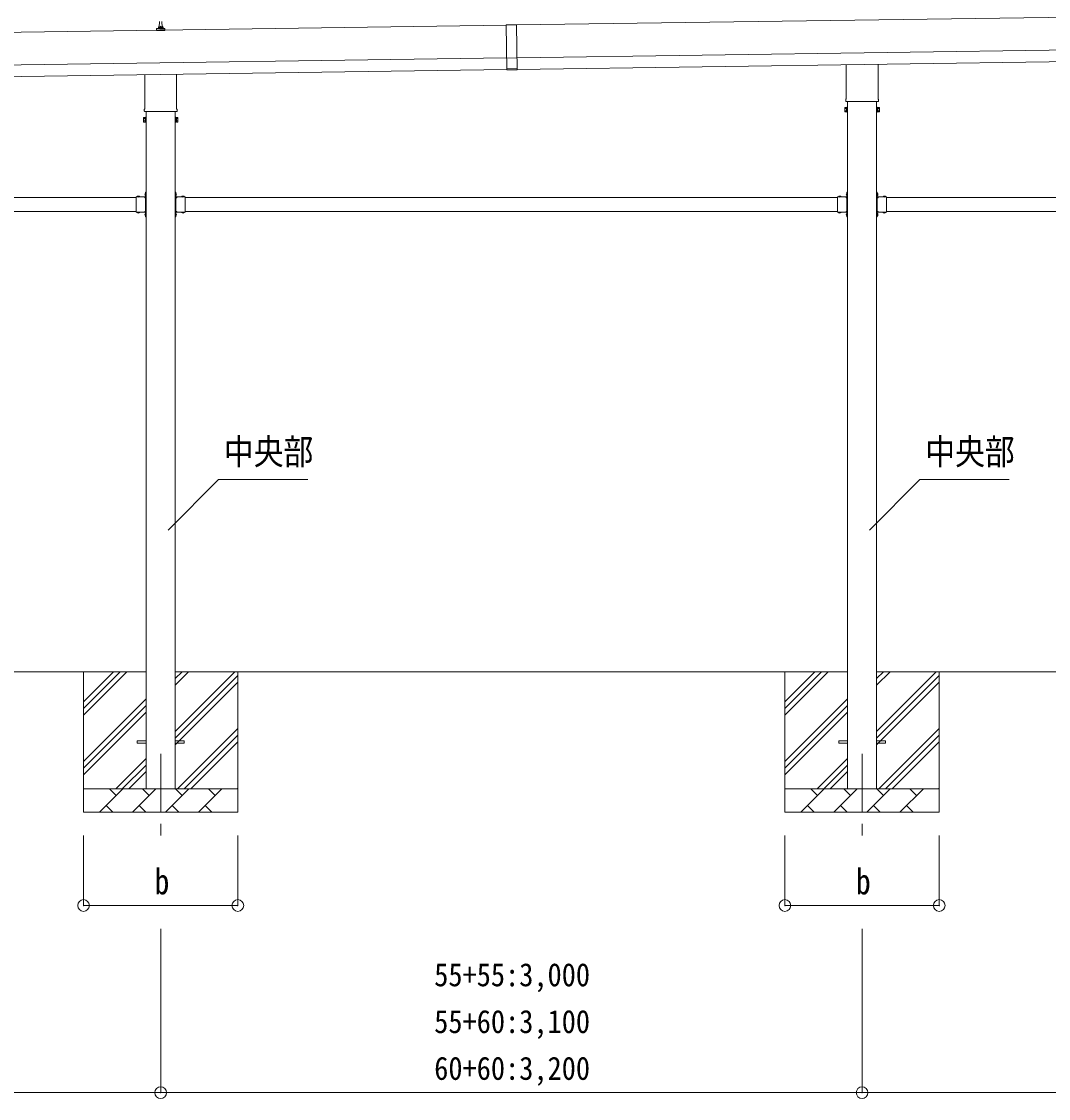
# Model space of a CAD drawing. Units: millimetres, scale not verified. Extents: x -13976 to 14131, y -9754 to 9646.
# Drawn here: x 2906 to 7298, y 1817 to 6422 of the extents above; entities that cross this region are included whole.
import ezdxf
from ezdxf.enums import TextEntityAlignment as Align

# ---------------------------------------------------------------- set-up
doc = ezdxf.new("R2010")
doc.units = ezdxf.units.MM
doc.header["$LTSCALE"] = 50
doc.header["$PDMODE"] = 32
doc.header["$PDSIZE"] = 50
doc.linetypes.add('CHAIN1', pattern=[8, 5, -1, 1, -1])
doc.linetypes.add('USER7', pattern=[2, 1, -1])
for name, color, linetype, lineweight in [('0-2_建具', 4, 'Continuous', 9), ('0-6_手摺', 7, 'Continuous', 9), ('0-7_ハッチ', 6, 'Continuous', 9)]:
    doc.layers.add(name, color=color, linetype=linetype, lineweight=lineweight)
doc.styles.add('ＭＳ ゴシック', font='')
doc.styles.get('ＭＳ ゴシック').set_extended_font_data('MS Gothic')

msp = doc.modelspace()

# ---------------------------------------------------------------- linework, layer by layer
at = {"layer": '0-2_建具'}
for p, q in [((10388.17, 6484.15), (5023.21, 6407.51)), ((4978.22, 6406.86), (-386.74, 6330.22)), ((3494.78, 6398.61), (3495.5, 6422.13)), ((3506.05, 6422.13), (3506.78, 6398.61)), ((4978.2, 6407.86), (4980.95, 6215.38)), ((3482.53, 6383.11), (3482.53, 6390.82)), ((3519.03, 6383.11), (3482.53, 6383.11)), ((3482.91, 6391.61), (3518.64, 6391.61)), ((3483.29, 6391.79), (3490.01, 6393.42)), ((3490.39, 6393.61), (3511.16, 6393.61)), ((3490.78, 6394.39), (3490.78, 6398.61)), ((3491.78, 6398.61), (3509.78, 6398.61)), ((3510.78, 6394.39), (3510.78, 6398.61)), ((3518.26, 6391.79), (3511.54, 6393.42)), ((3519.03, 6383.11), (3519.03, 6390.82)), ((5025.21, 6267.52), (10390.17, 6344.16)), ((-384.74, 6190.24), (4980.22, 6266.88)), ((5025.23, 6266.52), (4980.23, 6265.88)), ((5025.93, 6217.53), (10390.88, 6294.17)), ((-384.02, 6140.24), (4980.93, 6216.88)), ((5025.88, 6221.03), (4980.88, 6220.38)), ((6432.48, 6091.97), (6432.48, 6237.62)), ((6569.08, 6239.57), (6569.08, 6091.97)), ((3432.48, 6049.12), (3432.48, 6194.76)), ((3569.08, 6196.71), (3569.08, 6049.12)), ((5025.95, 6216.03), (4980.95, 6215.38)), ((6430.78, 6083.2), (6430.78, 6088.7)), ((6568.71, 6079.7), (6432.84, 6079.7)), ((6438.28, 6079.7), (6438.28, 3141.49)), ((6563.28, 3141.49), (6563.28, 6079.7)), ((6570.78, 6088.7), (6570.78, 6083.2)), ((3430.78, 6040.34), (3430.78, 6045.84)), ((3568.71, 6036.84), (3432.84, 6036.84)), ((3438.28, 6036.84), (3438.28, 3141.49)), ((3563.28, 3141.49), (3563.28, 6036.84)), ((3570.78, 6045.84), (3570.78, 6040.34)), ((6426.78, 6053.7), (6427.53, 6055.02)), ((6426.78, 6053.7), (6426.78, 6036.7)), ((6426.78, 6036.7), (6427.53, 6035.39)), ((6433.78, 6050.11), (6427.53, 6050.11)), ((6433.78, 6040.29), (6427.53, 6040.29)), ((6433.78, 6035.39), (6427.53, 6035.39)), ((6436.28, 6036), (6433.78, 6036)), ((6565.28, 6036), (6567.78, 6036)), ((6567.78, 6050.11), (6574.02, 6050.11)), ((6567.78, 6040.29), (6574.02, 6040.29)), ((6567.78, 6035.39), (6574.02, 6035.39)), ((6574.78, 6053.7), (6574.02, 6055.02)), ((6574.78, 6036.7), (6574.02, 6035.39)), ((6574.78, 6053.7), (6574.78, 6036.7)), ((3426.78, 6010.84), (3427.53, 6012.16)), ((3426.78, 6010.84), (3426.78, 5993.84)), ((3426.78, 5993.84), (3427.53, 5992.53)), ((3433.78, 6007.25), (3427.53, 6007.25)), ((3433.78, 5997.44), (3427.53, 5997.44)), ((3433.78, 5992.53), (3427.53, 5992.53)), ((3436.28, 5993.14), (3433.78, 5993.14)), ((3565.28, 5993.14), (3567.78, 5993.14)), ((3567.78, 6007.25), (3574.02, 6007.25)), ((3567.78, 5997.44), (3574.02, 5997.44)), ((3567.78, 5992.53), (3574.02, 5992.53)), ((3574.78, 6010.84), (3574.02, 6012.16)), ((3574.78, 5993.84), (3574.02, 5992.53)), ((3574.78, 6010.84), (3574.78, 5993.84)), ((605.28, 5669.49), (3396.28, 5669.49)), ((3396.28, 5672.49), (3396.28, 5606.49)), ((3396.28, 5672.49), (3436.28, 5672.49)), ((3399.38, 5673), (3399.38, 5672.49)), ((3399.38, 5672.49), (3411.18, 5672.49)), ((3435.77, 5688.39), (3436.28, 5688.39)), ((3436.28, 5692.49), (3438.28, 5692.49)), ((3436.28, 5692.49), (3436.28, 5672.49)), ((3436.28, 5688.39), (3436.28, 5676.59)), ((3438.28, 5685.49), (3436.28, 5685.49)), ((3438.28, 5679.49), (3436.28, 5679.49)), ((3436.28, 5668.49), (3436.28, 5610.49)), ((3438.28, 5692.49), (3438.28, 5672.49)), ((3565.28, 5692.49), (3563.28, 5692.49)), ((3563.28, 5692.49), (3563.28, 5672.49)), ((3563.28, 5685.49), (3565.28, 5685.49)), ((3563.28, 5679.49), (3565.28, 5679.49)), ((3565.28, 5692.49), (3565.28, 5672.49)), ((3565.78, 5688.39), (3565.28, 5688.39)), ((3565.28, 5688.39), (3565.28, 5676.59)), ((3605.28, 5672.49), (3565.28, 5672.49)), ((3565.28, 5668.49), (3565.28, 5610.49)), ((3602.18, 5672.49), (3590.38, 5672.49)), ((3602.18, 5673), (3602.18, 5672.49)), ((3605.28, 5672.49), (3605.28, 5606.49)), ((3605.28, 5669.49), (6396.28, 5669.49)), ((6396.28, 5672.49), (6396.28, 5606.49)), ((6396.28, 5672.49), (6436.28, 5672.49)), ((6399.38, 5673), (6399.38, 5672.49)), ((6399.38, 5672.49), (6411.18, 5672.49)), ((6435.77, 5688.39), (6436.28, 5688.39)), ((6436.28, 5692.49), (6438.28, 5692.49)), ((6436.28, 5692.49), (6436.28, 5672.49)), ((6436.28, 5688.39), (6436.28, 5676.59)), ((6438.28, 5685.49), (6436.28, 5685.49)), ((6438.28, 5679.49), (6436.28, 5679.49)), ((6436.28, 5668.49), (6436.28, 5610.49)), ((6438.28, 5692.49), (6438.28, 5672.49)), ((6565.28, 5692.49), (6563.28, 5692.49)), ((6563.28, 5692.49), (6563.28, 5672.49)), ((6563.28, 5685.49), (6565.28, 5685.49)), ((6563.28, 5679.49), (6565.28, 5679.49)), ((6565.28, 5692.49), (6565.28, 5672.49)), ((6565.78, 5688.39), (6565.28, 5688.39)), ((6565.28, 5688.39), (6565.28, 5676.59)), ((6605.28, 5672.49), (6565.28, 5672.49)), ((6565.28, 5668.49), (6565.28, 5610.49)), ((6602.18, 5672.49), (6590.38, 5672.49)), ((6602.18, 5673), (6602.18, 5672.49)), ((6605.28, 5672.49), (6605.28, 5606.49)), ((6605.28, 5669.49), (9396.28, 5669.49)), ((605.28, 5609.49), (3396.28, 5609.49)), ((3396.28, 5606.49), (3436.28, 5606.49)), ((3399.38, 5605.98), (3399.38, 5606.49)), ((3399.38, 5606.49), (3411.18, 5606.49)), ((3432.28, 5609.49), (3437.78, 5609.49)), ((3436.28, 5608.49), (3432.28, 5608.49)), ((3435.77, 5602.39), (3436.28, 5602.39)), ((3436.28, 5606.49), (3436.28, 5586.49)), ((3436.28, 5602.39), (3436.28, 5590.59)), ((3438.28, 5599.49), (3436.28, 5599.49)), ((3438.28, 5593.49), (3436.28, 5593.49)), ((3436.28, 5586.49), (3438.28, 5586.49)), ((3438.28, 5606.49), (3438.28, 5586.49)), ((3563.28, 5606.49), (3563.28, 5586.49)), ((3563.28, 5599.49), (3565.28, 5599.49)), ((3563.28, 5593.49), (3565.28, 5593.49)), ((3565.28, 5586.49), (3563.28, 5586.49)), ((3569.28, 5609.49), (3563.78, 5609.49)), ((3565.28, 5608.49), (3569.28, 5608.49)), ((3565.28, 5606.49), (3565.28, 5586.49)), ((3605.28, 5606.49), (3565.28, 5606.49)), ((3565.78, 5602.39), (3565.28, 5602.39)), ((3565.28, 5602.39), (3565.28, 5590.59)), ((3602.18, 5606.49), (3590.38, 5606.49)), ((3602.18, 5605.98), (3602.18, 5606.49)), ((3605.28, 5609.49), (6396.28, 5609.49)), ((6396.28, 5606.49), (6436.28, 5606.49)), ((6399.38, 5605.98), (6399.38, 5606.49)), ((6399.38, 5606.49), (6411.18, 5606.49)), ((6432.28, 5609.49), (6437.78, 5609.49)), ((6436.28, 5608.49), (6432.28, 5608.49)), ((6435.77, 5602.39), (6436.28, 5602.39)), ((6436.28, 5606.49), (6436.28, 5586.49)), ((6436.28, 5602.39), (6436.28, 5590.59)), ((6438.28, 5599.49), (6436.28, 5599.49)), ((6438.28, 5593.49), (6436.28, 5593.49)), ((6436.28, 5586.49), (6438.28, 5586.49)), ((6438.28, 5606.49), (6438.28, 5586.49)), ((6563.28, 5606.49), (6563.28, 5586.49)), ((6563.28, 5599.49), (6565.28, 5599.49)), ((6563.28, 5593.49), (6565.28, 5593.49)), ((6565.28, 5586.49), (6563.28, 5586.49)), ((6569.28, 5609.49), (6563.78, 5609.49)), ((6565.28, 5608.49), (6569.28, 5608.49)), ((6565.28, 5606.49), (6565.28, 5586.49)), ((6605.28, 5606.49), (6565.28, 5606.49)), ((6565.78, 5602.39), (6565.28, 5602.39)), ((6565.28, 5602.39), (6565.28, 5590.59)), ((6602.18, 5606.49), (6590.38, 5606.49)), ((6602.18, 5605.98), (6602.18, 5606.49)), ((6605.28, 5609.49), (9396.28, 5609.49)), ((3400.78, 3345.99), (3438.28, 3345.99)), ((3400.78, 3336.99), (3400.78, 3345.99)), ((3400.78, 3336.99), (3438.28, 3336.99)), ((3563.28, 3345.99), (3600.78, 3345.99)), ((3563.28, 3336.99), (3600.78, 3336.99)), ((3600.78, 3336.99), (3600.78, 3345.99)), ((6400.78, 3345.99), (6438.28, 3345.99)), ((6400.78, 3336.99), (6400.78, 3345.99)), ((6400.78, 3336.99), (6438.28, 3336.99)), ((6563.28, 3345.99), (6600.78, 3345.99)), ((6563.28, 3336.99), (6600.78, 3336.99)), ((6600.78, 3336.99), (6600.78, 3345.99))]:
    msp.add_line(p, q, dxfattribs=at)
at = {"layer": '0-2_建具', "color": 7, "linetype": 'CHAIN1'}
for p, q in [((3500.78, 3291.49), (3500.78, 2942.49)), ((6500.78, 3291.49), (6500.78, 2942.49))]:
    msp.add_line(p, q, dxfattribs=at)
at = {"layer": '0-2_建具'}
for points in [[(4978.2, 6407.86), (5023.2, 6408.51), (5025.95, 6216.03)], [(6433.78, 6035.39), (6433.78, 6055.02), (6427.53, 6055.02)], [(6433.78, 6036), (6433.78, 6054.4), (6436.28, 6054.4)], [(6567.78, 6036), (6567.78, 6054.4), (6565.28, 6054.4)], [(6567.78, 6035.39), (6567.78, 6055.02), (6574.02, 6055.02)], [(3433.78, 5992.53), (3433.78, 6012.16), (3427.53, 6012.16)], [(3433.78, 5993.14), (3433.78, 6011.54), (3436.28, 6011.54)], [(3567.78, 5993.14), (3567.78, 6011.54), (3565.28, 6011.54)], [(3567.78, 5992.53), (3567.78, 6012.16), (3574.02, 6012.16)], [(3399.38, 5673), (3411.18, 5673), (3411.18, 5672.49)], [(3436.28, 5668.49), (3432.28, 5668.49), (3432.28, 5670.49), (3436.28, 5670.49)], [(3432.28, 5669.49), (3437.78, 5669.49), (3437.78, 5609.49)], [(3435.77, 5688.39), (3435.77, 5676.59), (3436.28, 5676.59)], [(3569.28, 5669.49), (3563.78, 5669.49), (3563.78, 5609.49)], [(3565.78, 5688.39), (3565.78, 5676.59), (3565.28, 5676.59)], [(3565.28, 5668.49), (3569.28, 5668.49), (3569.28, 5670.49), (3565.28, 5670.49)], [(3602.18, 5673), (3590.38, 5673), (3590.38, 5672.49)], [(6399.38, 5673), (6411.18, 5673), (6411.18, 5672.49)], [(6436.28, 5668.49), (6432.28, 5668.49), (6432.28, 5670.49), (6436.28, 5670.49)], [(6432.28, 5669.49), (6437.78, 5669.49), (6437.78, 5609.49)], [(6435.77, 5688.39), (6435.77, 5676.59), (6436.28, 5676.59)], [(6569.28, 5669.49), (6563.78, 5669.49), (6563.78, 5609.49)], [(6565.78, 5688.39), (6565.78, 5676.59), (6565.28, 5676.59)], [(6565.28, 5668.49), (6569.28, 5668.49), (6569.28, 5670.49), (6565.28, 5670.49)], [(6602.18, 5673), (6590.38, 5673), (6590.38, 5672.49)], [(3399.38, 5605.98), (3411.18, 5605.98), (3411.18, 5606.49)], [(3436.28, 5610.49), (3432.28, 5610.49), (3432.28, 5608.49)], [(3435.77, 5602.39), (3435.77, 5590.59), (3436.28, 5590.59)], [(3565.28, 5610.49), (3569.28, 5610.49), (3569.28, 5608.49)], [(3565.78, 5602.39), (3565.78, 5590.59), (3565.28, 5590.59)], [(3602.18, 5605.98), (3590.38, 5605.98), (3590.38, 5606.49)], [(6399.38, 5605.98), (6411.18, 5605.98), (6411.18, 5606.49)], [(6436.28, 5610.49), (6432.28, 5610.49), (6432.28, 5608.49)], [(6435.77, 5602.39), (6435.77, 5590.59), (6436.28, 5590.59)], [(6565.28, 5610.49), (6569.28, 5610.49), (6569.28, 5608.49)], [(6565.78, 5602.39), (6565.78, 5590.59), (6565.28, 5590.59)], [(6602.18, 5605.98), (6590.38, 5605.98), (6590.38, 5606.49)]]:
    msp.add_lwpolyline(points, dxfattribs=at)
for points in [[(6436.28, 6034.7), (6436.28, 6055.7), (6438.28, 6055.7), (6438.28, 6034.7)], [(6565.28, 6034.7), (6565.28, 6055.7), (6563.28, 6055.7), (6563.28, 6034.7)], [(3436.28, 5991.84), (3436.28, 6012.84), (3438.28, 6012.84), (3438.28, 5991.84)], [(3565.28, 5991.84), (3565.28, 6012.84), (3563.28, 6012.84), (3563.28, 5991.84)]]:
    msp.add_lwpolyline(points, close=True, dxfattribs=at)
at = {"layer": '0-2_建具', "linetype": 'USER7'}
for points in [[(3402.78, 5675.1), (3404.13, 5672.32), (3405.28, 5671.71)], [(3407.78, 5675.1), (3406.42, 5672.32), (3405.28, 5671.71)], [(3433.66, 5684.99), (3436.44, 5683.63), (3437.05, 5682.49)], [(3433.66, 5679.99), (3436.44, 5681.34), (3437.05, 5682.49)], [(3567.89, 5684.99), (3565.11, 5683.63), (3564.5, 5682.49)], [(3567.89, 5679.99), (3565.11, 5681.34), (3564.5, 5682.49)], [(3593.78, 5675.1), (3595.13, 5672.32), (3596.28, 5671.71)], [(3598.78, 5675.1), (3597.42, 5672.32), (3596.28, 5671.71)], [(6402.78, 5675.1), (6404.13, 5672.32), (6405.28, 5671.71)], [(6407.78, 5675.1), (6406.42, 5672.32), (6405.28, 5671.71)], [(6433.66, 5684.99), (6436.44, 5683.63), (6437.05, 5682.49)], [(6433.66, 5679.99), (6436.44, 5681.34), (6437.05, 5682.49)], [(6567.89, 5684.99), (6565.11, 5683.63), (6564.5, 5682.49)], [(6567.89, 5679.99), (6565.11, 5681.34), (6564.5, 5682.49)], [(6593.78, 5675.1), (6595.13, 5672.32), (6596.28, 5671.71)], [(6598.78, 5675.1), (6597.42, 5672.32), (6596.28, 5671.71)], [(3402.78, 5603.88), (3404.13, 5606.65), (3405.28, 5607.26)], [(3407.78, 5603.88), (3406.42, 5606.65), (3405.28, 5607.26)], [(3433.66, 5598.99), (3436.44, 5597.63), (3437.05, 5596.49)], [(3433.66, 5593.99), (3436.44, 5595.34), (3437.05, 5596.49)], [(3567.89, 5598.99), (3565.11, 5597.63), (3564.5, 5596.49)], [(3567.89, 5593.99), (3565.11, 5595.34), (3564.5, 5596.49)], [(3593.78, 5603.88), (3595.13, 5606.65), (3596.28, 5607.26)], [(3598.78, 5603.88), (3597.42, 5606.65), (3596.28, 5607.26)], [(6402.78, 5603.88), (6404.13, 5606.65), (6405.28, 5607.26)], [(6407.78, 5603.88), (6406.42, 5606.65), (6405.28, 5607.26)], [(6433.66, 5598.99), (6436.44, 5597.63), (6437.05, 5596.49)], [(6433.66, 5593.99), (6436.44, 5595.34), (6437.05, 5596.49)], [(6567.89, 5598.99), (6565.11, 5597.63), (6564.5, 5596.49)], [(6567.89, 5593.99), (6565.11, 5595.34), (6564.5, 5596.49)], [(6593.78, 5603.88), (6595.13, 5606.65), (6596.28, 5607.26)], [(6598.78, 5603.88), (6597.42, 5606.65), (6596.28, 5607.26)]]:
    msp.add_lwpolyline(points, dxfattribs=at)
at = {"layer": '0-2_建具'}
for centre, radius, start, end in [((3494.86, 6397.97), 4.13, 90, 171.17633), ((3504.11, 6398.61), 4.83, 133.60282, 180), ((3497.44, 6398.61), 4.83, 0, 46.39718), ((3506.69, 6397.97), 4.13, 8.82367, 90), ((3483.53, 6390.82), 1, 103.62699, 180), ((3489.78, 6394.39), 1, 283.62699, 0), ((3491.78, 6397.61), 1, 90, 180), ((3509.78, 6397.61), 1, 0, 90), ((3511.78, 6394.39), 1, 180, 256.37301), ((3518.03, 6390.82), 1, 0, 76.37301), ((6434.78, 6088.7), 4, 125.09963, 180), ((6434.78, 6083.2), 4, 180, 194.47751), ((6434.78, 6083.2), 4, 194.47751, 241.04498), ((6566.78, 6083.2), 4, 298.95502, 345.52249), ((6566.78, 6088.7), 4, 0, 54.90037), ((6566.78, 6083.2), 4, 345.52249, 0), ((3434.78, 6045.84), 4, 125.09963, 180), ((3434.78, 6040.34), 4, 180, 194.47751), ((3434.78, 6040.34), 4, 194.47751, 241.04498), ((3566.78, 6040.34), 4, 298.95502, 345.52249), ((3566.78, 6045.84), 4, 0, 54.90037), ((3566.78, 6040.34), 4, 345.52249, 0), ((6431.12, 6052.56), 4.34, 145.61575, 214.38425), ((6431.12, 6037.84), 4.34, 145.61575, 214.38425), ((6443.02, 6045.2), 16.24, 162.41205, 197.58795), ((6558.53, 6045.2), 16.24, 342.41205, 17.58795), ((6570.43, 6052.56), 4.34, 325.61575, 34.38425), ((6570.43, 6037.84), 4.34, 325.61575, 34.38425), ((3431.12, 6009.71), 4.34, 145.61575, 214.38425), ((3443.02, 6002.34), 16.24, 162.41205, 197.58795), ((3431.12, 5994.98), 4.34, 145.61575, 214.38425), ((3558.53, 6002.34), 16.24, 342.41205, 17.58795), ((3570.43, 6009.71), 4.34, 325.61575, 34.38425), ((3570.43, 5994.98), 4.34, 325.61575, 34.38425), ((3405.28, 5667.25), 8.23, 44.2189, 135.7811), ((3441.51, 5682.49), 8.23, 134.2189, 225.7811), ((3436.28, 5672.49), 2, 270, 0), ((3565.28, 5672.49), 2, 180, 270), ((3560.04, 5682.49), 8.23, 314.2189, 45.7811), ((3596.28, 5667.25), 8.23, 44.2189, 135.7811), ((6405.28, 5667.25), 8.23, 44.2189, 135.7811), ((6441.51, 5682.49), 8.23, 134.2189, 225.7811), ((6436.28, 5672.49), 2, 270, 0), ((6565.28, 5672.49), 2, 180, 270), ((6560.04, 5682.49), 8.23, 314.2189, 45.7811), ((6596.28, 5667.25), 8.23, 44.2189, 135.7811), ((3405.28, 5611.72), 8.23, 224.2189, 315.7811), ((3441.51, 5596.49), 8.23, 134.2189, 225.7811), ((3436.28, 5606.49), 2, 0, 90), ((3565.28, 5606.49), 2, 90, 180), ((3560.04, 5596.49), 8.23, 314.2189, 45.7811), ((3596.28, 5611.72), 8.23, 224.2189, 315.7811), ((6405.28, 5611.72), 8.23, 224.2189, 315.7811), ((6441.51, 5596.49), 8.23, 134.2189, 225.7811), ((6436.28, 5606.49), 2, 0, 90), ((6565.28, 5606.49), 2, 90, 180), ((6560.04, 5596.49), 8.23, 314.2189, 45.7811), ((6596.28, 5611.72), 8.23, 224.2189, 315.7811)]:
    msp.add_arc(centre, radius, start, end, dxfattribs=at)
at = {"layer": '0-6_手摺'}
for p, q in [((3438.28, 3641.49), (563.28, 3641.49)), ((3170.78, 3641.49), (3170.78, 3041.49)), ((3170.78, 3456.44), (3355.83, 3641.49)), ((3170.78, 3484.72), (3327.54, 3641.49)), ((3170.78, 3513), (3299.26, 3641.49)), ((6438.28, 3641.49), (3563.28, 3641.49)), ((3563.28, 3386.39), (3818.37, 3641.49)), ((3563.28, 3584.38), (3620.38, 3641.49)), ((3563.28, 3612.66), (3592.1, 3641.49)), ((3830.78, 3641.49), (3830.78, 3041.49)), ((6170.78, 3641.49), (6170.78, 3041.49)), ((6170.78, 3456.44), (6355.83, 3641.49)), ((6170.78, 3484.72), (6327.54, 3641.49)), ((6170.78, 3513), (6299.26, 3641.49)), ((9438.28, 3641.49), (6563.28, 3641.49)), ((6563.28, 3386.39), (6818.37, 3641.49)), ((6563.28, 3584.38), (6620.38, 3641.49)), ((6563.28, 3612.66), (6592.1, 3641.49)), ((6830.78, 3641.49), (6830.78, 3041.49)), ((3563.28, 3358.1), (3830.78, 3625.6)), ((3563.28, 3329.82), (3830.78, 3597.32)), ((6563.28, 3358.1), (6830.78, 3625.6)), ((6563.28, 3329.82), (6830.78, 3597.32)), ((3170.78, 3258.45), (3438.28, 3525.95)), ((6170.78, 3258.45), (6438.28, 3525.95)), ((3170.78, 3230.16), (3438.28, 3497.66)), ((3170.78, 3201.88), (3438.28, 3469.38)), ((6170.78, 3230.16), (6438.28, 3497.66)), ((6170.78, 3201.88), (6438.28, 3469.38)), ((3572.93, 3141.49), (3830.78, 3399.33)), ((3601.22, 3141.49), (3830.78, 3371.05)), ((6572.93, 3141.49), (6830.78, 3399.33)), ((6601.22, 3141.49), (6830.78, 3371.05)), ((3629.5, 3141.49), (3830.78, 3342.76)), ((6629.5, 3141.49), (6830.78, 3342.76)), ((3308.37, 3141.49), (3438.28, 3271.39)), ((6308.37, 3141.49), (6438.28, 3271.39)), ((3336.66, 3141.49), (3438.28, 3243.1)), ((6336.66, 3141.49), (6438.28, 3243.1)), ((3364.94, 3141.49), (3438.28, 3214.82)), ((6364.94, 3141.49), (6438.28, 3214.82)), ((3170.78, 3141.49), (3830.78, 3141.49)), ((3238.64, 3041.49), (3338.64, 3141.49)), ((3310.09, 3112.93), (3281.54, 3141.49)), ((3380.06, 3041.49), (3480.06, 3141.49)), ((3451.51, 3112.93), (3422.96, 3141.49)), ((3521.49, 3041.49), (3621.49, 3141.49)), ((3592.93, 3112.93), (3564.38, 3141.49)), ((3662.91, 3041.49), (3762.91, 3141.49)), ((3734.35, 3112.93), (3705.8, 3141.49)), ((3827.49, 3141.49), (3830.78, 3144.77)), ((6170.78, 3141.49), (6830.78, 3141.49)), ((6238.64, 3041.49), (6338.64, 3141.49)), ((6310.09, 3112.93), (6281.54, 3141.49)), ((6380.06, 3041.49), (6480.06, 3141.49)), ((6451.51, 3112.93), (6422.96, 3141.49)), ((6521.49, 3041.49), (6621.49, 3141.49)), ((6592.93, 3112.93), (6564.38, 3141.49)), ((6662.91, 3041.49), (6762.91, 3141.49)), ((6734.35, 3112.93), (6705.8, 3141.49)), ((6827.49, 3141.49), (6830.78, 3144.77)), ((3830.78, 3041.49), (3170.78, 3041.49)), ((3267.2, 3070.04), (3295.75, 3041.49)), ((3408.62, 3070.04), (3437.17, 3041.49)), ((3550.04, 3070.04), (3578.59, 3041.49)), ((3691.46, 3070.04), (3720.01, 3041.49)), ((6830.78, 3041.49), (6170.78, 3041.49)), ((6267.2, 3070.04), (6295.75, 3041.49)), ((6408.62, 3070.04), (6437.17, 3041.49)), ((6550.04, 3070.04), (6578.59, 3041.49)), ((6691.46, 3070.04), (6720.01, 3041.49))]:
    msp.add_line(p, q, dxfattribs=at)
at = {"layer": '0-6_手摺', "color": 6}
for p, q in [((3170.78, 2642.49), (3170.78, 2942.49)), ((3830.78, 2642.49), (3830.78, 2942.49)), ((6170.78, 2642.49), (6170.78, 2942.49)), ((6830.78, 2642.49), (6830.78, 2942.49)), ((3170.78, 2642.49), (3830.78, 2642.49)), ((6170.78, 2642.49), (6830.78, 2642.49)), ((3500.78, 1842.49), (3500.78, 2542.49)), ((6500.78, 1842.49), (6500.78, 2542.49))]:
    msp.add_line(p, q, dxfattribs=at)
msp.add_lwpolyline([(500.78, 1842.49), (3500.78, 1842.49), (6500.78, 1842.49), (9500.78, 1842.49), (10421.18, 1842.49)], dxfattribs=at)
for p in [(3170.78, 2642.49), (3830.78, 2642.49), (6170.78, 2642.49), (6830.78, 2642.49), (3500.78, 1842.49), (6500.78, 1842.49)]:
    msp.add_point(p, dxfattribs=at)
at = {"layer": '0-7_ハッチ'}
for p, q in [((3748.41, 4463.56), (3532.4, 4247.55)), ((4129.72, 4463.56), (3748.41, 4463.56)), ((6748.41, 4463.56), (6532.4, 4247.55)), ((7129.72, 4463.56), (6748.41, 4463.56))]:
    msp.add_line(p, q, dxfattribs=at)

# ---------------------------------------------------------------- texts
at = {"layer": '0-6_手摺', "style": 'ＭＳ ゴシック'}
for s, height, width, p in [('b', 110, 0.85, (3474.53, 2657.49)), ('b', 110, 0.85, (6474.53, 2657.49)), ('55+55:3,000', 98.97, 0.9, (4670.78, 2267.39)), ('55+60:3,100', 98.97, 0.9, (4670.78, 2067.39)), ('60+60:3,200', 98.97, 0.9, (4670.78, 1867.39))]:
    msp.add_text(s, height=height, dxfattribs=dict(at, width=width)).set_placement(p, align=Align.BOTTOM_LEFT)
at = {"layer": '0-7_ハッチ', "color": 7, "style": 'ＭＳ ゴシック', "width": 0.85}
for p in [(3771.04, 4494.91), (6771.04, 4494.91)]:
    msp.add_text('中央部', height=110, dxfattribs=at).set_placement(p, align=Align.BOTTOM_LEFT)

doc.saveas('drawing.dxf')
